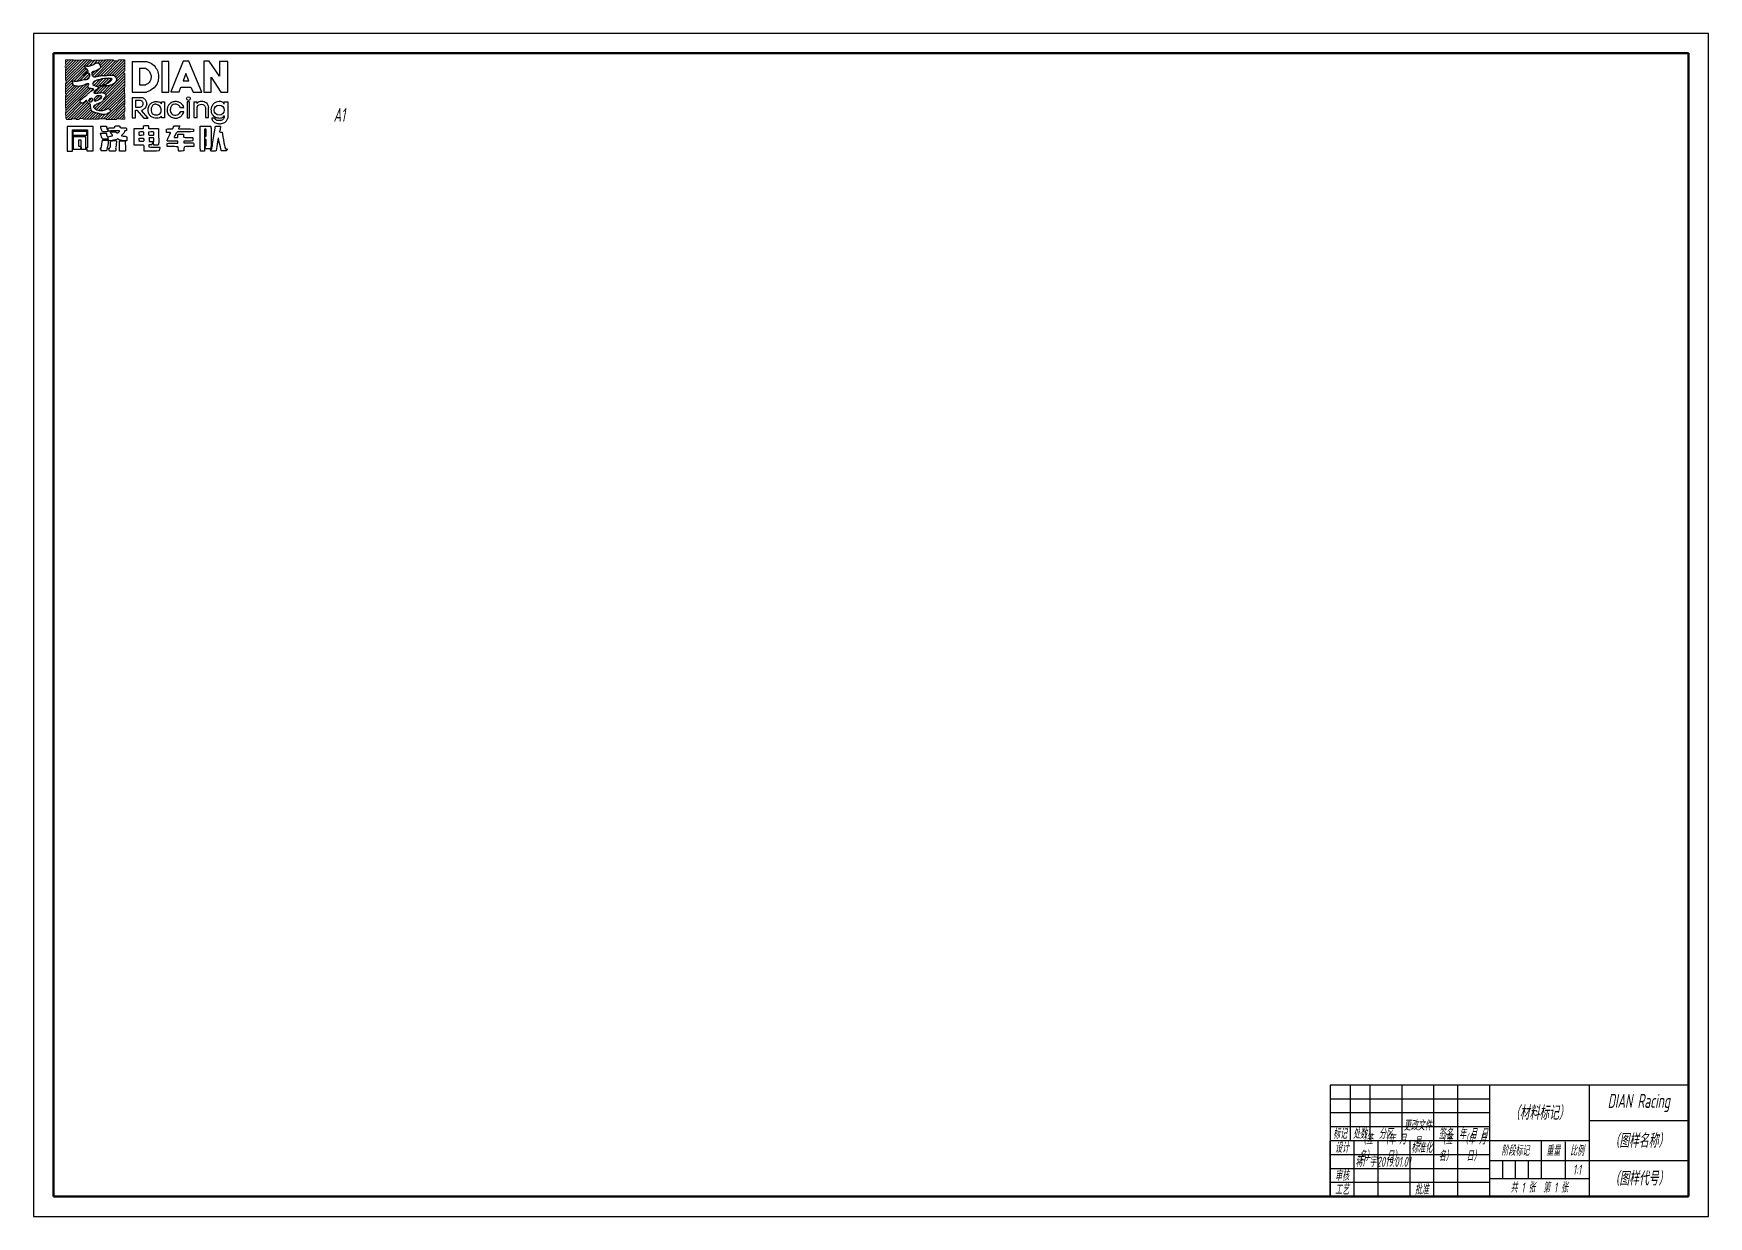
# Model space of a CAD drawing. Header units: millimetres. Extents: x -2 to 2764, y -353 to 1233.
# Drawn here: x 1923 to 2764, y 639 to 1233 of the extents above; entities that cross this region are included whole.
import ezdxf

# ---------------------------------------------------------------- set-up
doc = ezdxf.new("R2010")
doc.units = ezdxf.units.MM
doc.linetypes.add('ACAD_ISO05W100', pattern=[33, 24, -3, 0, -3, 0, -3])
doc.layers.get('0').update_dxf_attribs({"color": 250})
for name, color, linetype, lineweight in [('双点划线', 250, 'ACAD_ISO05W100', 20), ('文字', 250, 'Continuous', 25), ('细实线', 250, 'Continuous', 25), ('轮廓线（粗）', 250, 'Continuous', 50), ('轮廓线（细）', 250, 'Continuous', 25)]:
    doc.layers.add(name, color=color, linetype=linetype, lineweight=lineweight)
doc.styles.add('大字体', font='gbeitc.shx', dxfattribs={"width": 0.7, "height": 7, "bigfont": 'gbcbig.shx'})
doc.styles.add('汉字字体', font='gbeitc.shx', dxfattribs={"width": 0.7, "height": 5, "bigfont": 'gbcbig.shx'})

msp = doc.modelspace()

# ---------------------------------------------------------------- hatches: boundary and pattern name
at = {"layer": '双点划线'}
h = msp.add_hatch(dxfattribs=at)
h.set_pattern_fill('ANSI31', color=256, scale=0.3, style=0)
h.set_pattern_definition([(45, (1566.331, 379.5332), (-0.6735192, 0.6735192), [])])
h.paths.add_polyline_path([(1968.84, 1219.77), (1965.75, 1219.77), (1965.68, 1219.4), (1963.33, 1219.4), (1963.12, 1219.76), (1958.89, 1219.76), (1958.42, 1219.59), (1953.37, 1219.59), (1953.25, 1219.39), (1952.42, 1219.39), (1951.82, 1219.89), (1947.35, 1219.89), (1946.98, 1219.58), (1943.43, 1219.58), (1943.15, 1219.82), (1939.13, 1219.82), (1939.14, 1217.86), (1939.6, 1217.06), (1938.86, 1216.79), (1938.96, 1216.2), (1939.37, 1215.86), (1939.27, 1215.34), (1939.02, 1215.13), (1939.03, 1209.92), (1939.29, 1209.7), (1939.32, 1208.35), (1939.08, 1208.15), (1939.09, 1202.8), (1939.58, 1202.39), (1939.53, 1202.11), (1939.02, 1201.93), (1938.98, 1195.71), (1939.28, 1195.46), (1939.29, 1193.35), (1939.14, 1193.22), (1939.17, 1190.67), (1939.63, 1189.87), (1941.89, 1189.87), (1942.19, 1190.12), (1944.31, 1190.12), (1944.45, 1189.89), (1945.89, 1189.89), (1946.13, 1190.32), (1947.92, 1190.32), (1947.97, 1190.01), (1952.28, 1190.01), (1952.55, 1190.48), (1953.13, 1189.99), (1955.55, 1189.99), (1955.8, 1190.2), (1959.41, 1190.2), (1959.56, 1189.94), (1964.76, 1189.94), (1965.1, 1190.52), (1965.36, 1190.52), (1965.67, 1190.26), (1966.55, 1190.26), (1966.89, 1189.98), (1968.9, 1189.98), (1968.9, 1191.05), (1968.58, 1191.32), (1968.54, 1193.79), (1968.87, 1194.07), (1968.8, 1196.37), (1968.39, 1196.52), (1968.36, 1196.67), (1968.59, 1196.86), (1968.62, 1197.05), (1968.59, 1197.22), (1968.91, 1197.5), (1968.85, 1200.11), (1968.54, 1200.22), (1968.49, 1200.53), (1968.87, 1200.85), (1968.84, 1202.82), (1968.59, 1203.03), (1968.61, 1203.16), (1968.61, 1204.95), (1968.31, 1205.2), (1968.72, 1205.35), (1968.62, 1205.92), (1968.8, 1206.24), (1968.87, 1212.74), (1968.3, 1213.22), (1968.45, 1214.07), (1968.91, 1214.45)])
edge = h.paths.add_edge_path(flags=16)
edge.add_spline(control_points=[(1949.03, 1216.87), (1948.36, 1216.92), (1948.7, 1216.14), (1949.48, 1215.33), (1950.35, 1214.49), (1950.69, 1213.76), (1949.76, 1213.42), (1947.33, 1211.91), (1948, 1211.91), (1950.24, 1213.09), (1951.08, 1213.09), (1951.44, 1211.99), (1950.96, 1210.77), (1950.43, 1210.02), (1948.9, 1210.02), (1946.68, 1209.55), (1944.32, 1208.94), (1942.93, 1209.41), (1942.4, 1209.02), (1942.79, 1208.55), (1942.79, 1207.91), (1942.79, 1207.14), (1944.23, 1206.47), (1946.76, 1206.47), (1948.76, 1207.3), (1949.82, 1207.83), (1951.04, 1207.83), (1950.73, 1207.22), (1950.07, 1206.78), (1950.69, 1205.37), (1951.38, 1205.37), (1952.62, 1205.37), (1953.24, 1205.16), (1953.24, 1204.8), (1952.76, 1204.52), (1951.93, 1204.11), (1950.65, 1203.19), (1949.68, 1201.99), (1948.71, 1201.34), (1947.82, 1200.68), (1947.3, 1200.13), (1946.58, 1199.51), (1946.26, 1198.94), (1946.72, 1198.34), (1947.33, 1198.07), (1947.76, 1198.07), (1948.78, 1198.68), (1949.14, 1199.26), (1949.61, 1199.47), (1949.79, 1199.07), (1950.15, 1198.31), (1950.8, 1197.92), (1951.44, 1197.69), (1951.74, 1196.72), (1951.74, 1195.5), (1952.11, 1194.02), (1953.28, 1193.45), (1955.32, 1192.98), (1956.44, 1192.6), (1958.22, 1192.15), (1959.79, 1192.58), (1960.36, 1193), (1961.18, 1193.29), (1961.6, 1193.69), (1961.6, 1194.34), (1961.19, 1195.1), (1960.47, 1195.53), (1959.97, 1195.15), (1958.95, 1194.66), (1957.9, 1194.38), (1956.68, 1194.38), (1955.28, 1194.38), (1954.22, 1195.18), (1952.95, 1196.04), (1953.15, 1196.8), (1953.83, 1197.11), (1954.62, 1197.42), (1955.95, 1198.09), (1957.67, 1198.72), (1958.32, 1200.45), (1959.28, 1201.53), (1959.5, 1202.25), (1958.84, 1203.01), (1957.85, 1203.37), (1956.8, 1203.37), (1955.32, 1203.08), (1953.78, 1203.08), (1953.26, 1203.08), (1953.26, 1203.83), (1954.13, 1204.59), (1955.33, 1205.22), (1955.8, 1205.9), (1954.88, 1206.66), (1954.03, 1206.66), (1952.85, 1207.14), (1952.56, 1207.92), (1953.19, 1208.84), (1954.37, 1209.47), (1955.94, 1209.8), (1957.9, 1210.46), (1959.47, 1210.46), (1960.96, 1210.46), (1962.13, 1210.46), (1962.53, 1210.1), (1962.31, 1209.67), (1961.47, 1208.81), (1959.73, 1207.81), (1958.41, 1207.16), (1956.56, 1206.95), (1955.99, 1206.95), (1955.99, 1206.59), (1958.47, 1206.59), (1960.61, 1206.77), (1962.36, 1207.24), (1963.86, 1208.21), (1964.43, 1208.73), (1964.72, 1209.96), (1964.51, 1210.75), (1963.94, 1211.6), (1963.15, 1212.15), (1962.48, 1212.15), (1961.42, 1212.15), (1960.43, 1212.15), (1959.7, 1211.94), (1958.6, 1211.94), (1957.11, 1211.94), (1956.12, 1211.76), (1955.12, 1211.54), (1954, 1211.31), (1953.19, 1211.31), (1952.83, 1211.6), (1952.41, 1211.91), (1952.41, 1212.13), (1952.24, 1212.73), (1952.24, 1213.3), (1952.43, 1213.57), (1952.79, 1213.88), (1953.38, 1213.88), (1954.06, 1214.22), (1954.58, 1214.45), (1955.18, 1214.74), (1955.75, 1215.1), (1956.35, 1215.52), (1956.78, 1215.86), (1956.57, 1216.21), (1956.57, 1216.54), (1956.57, 1216.88), (1956.33, 1217.39)], knot_values=[0, 0, 0, 0, 1, 2, 3, 4, 5, 6, 7, 8, 9, 10, 11, 12, 13, 14, 15, 16, 17, 18, 19, 20, 21, 22, 23, 24, 25, 26, 27, 28, 29, 30, 31, 32, 33, 34, 35, 36, 37, 38, 39, 40, 41, 42, 43, 44, 45, 46, 47, 48, 49, 50, 51, 52, 53, 54, 55, 56, 57, 58, 59, 60, 61, 62, 63, 64, 65, 66, 67, 68, 69, 70, 71, 72, 73, 74, 75, 76, 77, 78, 79, 80, 81, 82, 83, 84, 85, 86, 87, 88, 89, 90, 91, 92, 93, 94, 95, 96, 97, 98, 99, 100, 101, 102, 103, 104, 105, 106, 107, 108, 109, 110, 111, 112, 113, 114, 115, 116, 117, 118, 119, 120, 121, 122, 123, 124, 125, 126, 127, 128, 129, 130, 131, 132, 133, 134, 135, 136, 137, 138, 139, 140, 141, 142, 143, 144, 145, 145, 145, 145], degree=3, periodic=0)
edge.add_spline(control_points=[(1956.33, 1217.39), (1955.91, 1217.94), (1955.28, 1218.41), (1954.78, 1218.41), (1954.58, 1218.17), (1954.16, 1218.17), (1953.84, 1217.89), (1953.24, 1217.46), (1952.46, 1217.2), (1951.75, 1217), (1951, 1216.67), (1950.36, 1216.67), (1949.77, 1216.67), (1949.03, 1216.87)], knot_values=[0, 0, 0, 0, 1, 2, 3, 4, 5, 6, 7, 8, 9, 10, 11, 11, 11, 11], degree=3, periodic=0)
edge = h.paths.add_edge_path(flags=0)
edge.add_spline(control_points=[(1954.49, 1201.4), (1953.76, 1200.82), (1953.4, 1199.76), (1953.76, 1198.95), (1954.25, 1198.95), (1955.37, 1199.53), (1956.71, 1200.32), (1957.15, 1200.99), (1957.15, 1201.93), (1955.8, 1201.93), (1954.78, 1201.93), (1954.49, 1201.4)], knot_values=[0, 0, 0, 0, 1, 2, 3, 4, 5, 6, 7, 8, 9, 9, 9, 9], degree=3, periodic=0)
edge = h.paths.add_edge_path(flags=0)
edge.add_spline(control_points=[(1951.82, 1200.64), (1951.02, 1200.22), (1950.73, 1199.43), (1950.93, 1198.85), (1951.26, 1198.52), (1951.75, 1198.52), (1952.22, 1198.88), (1952.67, 1199.48), (1952.67, 1200.29), (1952.42, 1200.75), (1951.82, 1200.64)], knot_values=[0, 0, 0, 0, 1, 2, 3, 4, 5, 6, 7, 8, 8, 8, 8], degree=3, periodic=0)

# ---------------------------------------------------------------- linework, layer by layer
for p, q in [((1972.57, 1219), (1972.57, 1203.65)), ((1972.57, 1219), (1979.75, 1219)), ((1976.18, 1215.6), (1976.18, 1207.33)), ((1976.18, 1215.6), (1979.21, 1215.6)), ((1987.45, 1219.06), (1987.45, 1203.61)), ((1990.99, 1219.06), (1987.45, 1219.06)), ((1990.99, 1203.61), (1990.99, 1219.06)), ((1998.17, 1219.12), (1992.02, 1203.67)), ((1999.49, 1213.01), (1998.11, 1209.34)), ((2000.97, 1219.12), (1998.17, 1219.12)), ((2000.94, 1209.34), (1999.49, 1213.01)), ((2007.48, 1203.51), (2000.97, 1219.12)), ((2008.51, 1219.13), (2008.51, 1203.52)), ((2011.19, 1219.13), (2008.51, 1219.13)), ((2016.43, 1211.59), (2011.19, 1219.13)), ((2012.23, 1203.52), (2012.23, 1211.06)), ((2012.23, 1211.06), (2017.11, 1203.52)), ((2020.52, 1218.98), (2016.43, 1218.98)), ((2016.43, 1218.98), (2016.43, 1211.59)), ((2020.52, 1203.52), (2020.52, 1218.98)), ((1972.57, 1203.65), (1979.66, 1203.65)), ((1976.18, 1207.33), (1979.18, 1207.33)), ((1987.45, 1203.61), (1990.99, 1203.61)), ((1992.02, 1203.67), (1996.11, 1203.67)), ((1996.11, 1203.67), (1997.04, 1206.02)), ((1997.04, 1206.02), (2002.04, 1206.02)), ((1998.11, 1209.34), (2000.94, 1209.34)), ((2002.04, 1206.02), (2003.13, 1203.51)), ((2003.13, 1203.51), (2007.48, 1203.51)), ((2008.51, 1203.52), (2012.23, 1203.52)), ((2017.11, 1203.52), (2020.52, 1203.52)), ((1972.47, 1200.97), (1972.47, 1190.67)), ((1972.47, 1200.97), (1977.62, 1200.97)), ((1974.15, 1199.58), (1974.15, 1196.02)), ((1974.15, 1199.58), (1976.57, 1199.58)), ((1974.15, 1196.02), (1976.57, 1196.02)), ((1974.17, 1190.67), (1974.17, 1194.5)), ((1974.17, 1194.5), (1974.86, 1194.5)), ((1974.86, 1194.5), (1978.31, 1190.51)), ((1980.6, 1190.51), (1977.25, 1194.44)), ((1987.32, 1197.69), (1987.32, 1198.78)), ((1987.32, 1198.78), (1988.84, 1198.78)), ((1988.84, 1198.78), (1988.84, 1190.62)), ((1996.8, 1195.84), (1998.48, 1195.84)), ((2000.07, 1198.68), (2000.07, 1190.76)), ((2001.32, 1198.68), (2000.07, 1198.68)), ((2001.32, 1190.76), (2001.32, 1198.68)), ((2003.5, 1198.8), (2003.5, 1190.79)), ((2003.5, 1198.8), (2004.94, 1198.8)), ((2004.94, 1198.8), (2004.94, 1197.92)), ((2005.1, 1190.79), (2005.1, 1195.84)), ((2009.34, 1195.84), (2009.34, 1190.79)), ((2010.89, 1190.79), (2010.89, 1195.84)), ((2018.75, 1197.54), (2018.75, 1198.73)), ((2018.75, 1198.73), (2020.51, 1198.73)), ((2020.51, 1198.73), (2020.51, 1190.59)), ((1939.85, 1186.34), (1939.85, 1174.03)), ((1952.94, 1186.34), (1939.85, 1186.34)), ((1952.94, 1174.07), (1952.94, 1186.34)), ((1972.47, 1190.67), (1974.17, 1190.67)), ((1978.31, 1190.51), (1980.6, 1190.51)), ((1987.32, 1190.62), (1987.32, 1191.59)), ((1988.84, 1190.62), (1987.32, 1190.62)), ((1996.92, 1193.86), (1998.56, 1193.86)), ((2000.07, 1190.76), (2001.32, 1190.76)), ((2003.5, 1190.79), (2005.1, 1190.79)), ((2009.34, 1190.79), (2010.89, 1190.79)), ((2012.59, 1190.68), (2014.32, 1190.68)), ((2018.45, 1191.43), (2018.45, 1191.63)), ((2018.45, 1191.63), (2018.74, 1191.63)), ((2018.74, 1191.63), (2018.74, 1190.81)), ((1942.52, 1174.03), (1942.52, 1184.7)), ((1942.52, 1184.7), (1950.13, 1184.7)), ((1942.82, 1183.79), (1942.82, 1182)), ((1949.83, 1183.79), (1942.82, 1183.79)), ((1942.82, 1182), (1949.83, 1182)), ((1942.99, 1181.16), (1942.99, 1175.02)), ((1949.33, 1181.14), (1942.99, 1181.16)), ((1945.53, 1179.52), (1945.53, 1176.53)), ((1947.01, 1179.52), (1945.53, 1179.52)), ((1947.01, 1176.53), (1947.01, 1179.52)), ((1949.33, 1174.98), (1949.33, 1181.14)), ((1949.83, 1182), (1949.83, 1183.79)), ((1950.13, 1184.7), (1950.13, 1175.67)), ((1973.29, 1185.1), (1973.3, 1185.1)), ((1976.1, 1180.52), (1976.1, 1180.52)), ((1981.05, 1180.55), (1981.05, 1180.63)), ((1981.05, 1180.63), (1981.05, 1180.63)), ((1939.85, 1174.03), (1942.52, 1174.03)), ((1942.99, 1175.02), (1946.53, 1175.02)), ((1945.53, 1176.53), (1947.01, 1176.53)), ((1946.53, 1175.02), (1947.01, 1176.2)), ((1947.01, 1176.2), (1947.01, 1174.98)), ((1947.01, 1174.98), (1949.33, 1174.98)), ((1950.13, 1175.67), (1949.47, 1175.67)), ((1949.47, 1175.67), (1949.47, 1175.11)), ((1949.47, 1175.11), (1949.78, 1175.11)), ((1949.78, 1175.11), (1949.78, 1174.07)), ((1949.78, 1174.07), (1952.94, 1174.07)), ((2754, 667.04), (2754, 649.04))]:
    msp.add_line(p, q)
for centre, radius in [((2000.75, 1200.37), 0.928), ((2016.24, 1194.59), 2.53)]:
    msp.add_circle(centre, radius)
for points in [[(1956.33, 1217.39), (1956.57, 1216.88), (1956.57, 1216.54), (1956.57, 1216.21), (1956.78, 1215.86), (1956.35, 1215.52), (1955.75, 1215.1), (1955.18, 1214.74), (1954.58, 1214.45), (1954.06, 1214.22), (1953.38, 1213.88), (1952.79, 1213.88), (1952.43, 1213.57), (1952.24, 1213.3), (1952.24, 1212.73), (1952.41, 1212.13), (1952.41, 1211.91), (1952.83, 1211.6), (1953.19, 1211.31), (1954, 1211.31), (1955.12, 1211.54), (1956.12, 1211.76), (1957.11, 1211.94), (1958.6, 1211.94), (1959.7, 1211.94), (1960.43, 1212.15), (1961.42, 1212.15), (1962.48, 1212.15), (1963.15, 1212.15), (1963.94, 1211.6), (1964.51, 1210.75), (1964.72, 1209.96), (1964.43, 1208.73), (1963.86, 1208.21), (1962.36, 1207.24), (1960.61, 1206.77), (1958.47, 1206.59), (1955.99, 1206.59), (1955.99, 1206.95), (1956.56, 1206.95), (1958.41, 1207.16), (1959.73, 1207.81), (1961.47, 1208.81), (1962.31, 1209.67), (1962.53, 1210.1), (1962.13, 1210.46), (1960.96, 1210.46), (1959.47, 1210.46), (1957.9, 1210.46), (1955.94, 1209.8), (1954.37, 1209.47), (1953.19, 1208.84), (1952.56, 1207.92), (1952.85, 1207.14), (1954.03, 1206.66), (1954.88, 1206.66), (1955.8, 1205.9), (1955.33, 1205.22), (1954.13, 1204.59), (1953.26, 1203.83), (1953.26, 1203.08), (1953.78, 1203.08), (1955.32, 1203.08), (1956.8, 1203.37), (1957.85, 1203.37), (1958.84, 1203.01), (1959.5, 1202.25), (1959.28, 1201.53), (1958.32, 1200.45), (1957.67, 1198.72), (1955.95, 1198.09), (1954.62, 1197.42), (1953.83, 1197.11), (1953.15, 1196.8), (1952.95, 1196.04), (1954.22, 1195.18), (1955.28, 1194.38), (1956.68, 1194.38), (1957.9, 1194.38), (1958.95, 1194.66), (1959.97, 1195.15), (1960.47, 1195.53), (1961.19, 1195.1), (1961.6, 1194.34), (1961.6, 1193.69), (1961.18, 1193.29), (1960.36, 1193), (1959.79, 1192.58), (1958.22, 1192.15), (1956.44, 1192.6), (1955.32, 1192.98), (1953.28, 1193.45), (1952.11, 1194.02), (1951.74, 1195.5), (1951.74, 1196.72), (1951.44, 1197.69), (1950.8, 1197.92), (1950.15, 1198.31), (1949.79, 1199.07), (1949.61, 1199.47), (1949.14, 1199.26), (1948.78, 1198.68), (1947.76, 1198.07), (1947.33, 1198.07), (1946.72, 1198.34), (1946.26, 1198.94), (1946.58, 1199.51), (1947.3, 1200.13), (1947.82, 1200.68), (1948.71, 1201.34), (1949.68, 1201.99), (1950.65, 1203.19), (1951.93, 1204.11), (1952.76, 1204.52), (1953.24, 1204.8), (1953.24, 1205.16), (1952.62, 1205.37), (1951.38, 1205.37), (1950.69, 1205.37), (1950.07, 1206.78), (1950.73, 1207.22), (1951.04, 1207.83), (1949.82, 1207.83), (1948.76, 1207.3), (1946.76, 1206.47), (1944.23, 1206.47), (1942.79, 1207.14), (1942.79, 1207.91), (1942.79, 1208.55), (1942.4, 1209.02), (1942.93, 1209.41), (1944.32, 1208.94), (1946.68, 1209.55), (1948.9, 1210.02), (1950.43, 1210.02), (1950.96, 1210.77), (1951.44, 1211.99), (1951.08, 1213.09), (1950.24, 1213.09), (1948, 1211.91), (1947.33, 1211.91), (1949.76, 1213.42), (1950.69, 1213.76), (1950.35, 1214.49), (1949.48, 1215.33), (1948.7, 1216.14), (1948.36, 1216.92), (1949.03, 1216.87)], [(1949.03, 1216.87), (1949.77, 1216.67), (1950.36, 1216.67), (1951, 1216.67), (1951.75, 1217), (1952.46, 1217.2), (1953.24, 1217.46), (1953.84, 1217.89), (1954.16, 1218.17), (1954.58, 1218.17), (1954.78, 1218.41), (1955.28, 1218.41), (1955.91, 1217.94), (1956.33, 1217.39)], [(1979.21, 1215.6), (1980.79, 1214.77), (1981.54, 1213.44), (1982.09, 1211.82), (1982.09, 1210.38), (1981.42, 1208.83), (1980.62, 1207.98), (1979.81, 1207.42), (1979.18, 1207.33)], [(1979.75, 1219), (1981.96, 1218.45), (1983.62, 1216.89), (1985.41, 1214.57), (1985.92, 1211.42), (1985.51, 1208.3), (1983.87, 1205.84), (1981.35, 1204.1), (1979.66, 1203.65)], [(1951.82, 1200.64), (1951.02, 1200.22), (1950.73, 1199.43), (1950.93, 1198.85), (1951.26, 1198.52), (1951.75, 1198.52), (1952.22, 1198.88), (1952.67, 1199.48), (1952.67, 1200.29), (1952.42, 1200.75), (1951.82, 1200.64)], [(1954.49, 1201.4), (1953.76, 1200.82), (1953.4, 1199.76), (1953.76, 1198.95), (1954.25, 1198.95), (1955.37, 1199.53), (1956.71, 1200.32), (1957.15, 1200.99), (1957.15, 1201.93), (1955.8, 1201.93), (1954.78, 1201.93), (1954.49, 1201.4)], [(1976.57, 1199.58), (1977.32, 1199.33), (1977.82, 1198.7), (1978.05, 1197.96), (1977.83, 1196.78), (1977.27, 1196.24), (1976.57, 1196.02)], [(1987.32, 1191.59), (1986.57, 1190.75), (1985.12, 1190.37), (1982.85, 1190.75), (1981.59, 1191.61), (1980.84, 1192.72), (1980.43, 1194.24), (1980.71, 1196.55), (1981.69, 1197.94), (1983.47, 1198.9), (1985.48, 1198.9), (1986.64, 1198.47), (1987.32, 1197.69)], [(1984.39, 1197.55), (1986.44, 1197), (1987.19, 1195.42), (1987.19, 1193.88), (1986.7, 1192.78), (1985.48, 1192.1), (1983.58, 1192.1), (1982.49, 1192.89), (1982.01, 1194.07), (1982.01, 1195.67), (1982.61, 1196.91), (1983.83, 1197.6), (1984.39, 1197.55)], [(2004.94, 1197.92), (2005.61, 1198.75), (2006.95, 1199.08), (2007.9, 1199.08), (2009.34, 1198.59), (2010.24, 1197.8), (2010.7, 1196.9), (2010.89, 1195.84)], [(2005.1, 1195.84), (2005.3, 1196.81), (2006.07, 1197.32), (2007.31, 1197.67), (2008.71, 1197.2), (2009.28, 1196.5), (2009.34, 1195.84)], [(2018.75, 1197.54), (2018.4, 1198.32), (2017.6, 1198.77), (2016.13, 1199.01), (2014.62, 1198.62), (2013.36, 1197.89), (2012.3, 1196.11), (2012.05, 1194.91), (2012.2, 1193.57), (2012.54, 1192.4), (2013.38, 1191.5), (2014.55, 1190.92), (2016.3, 1190.51), (2017.56, 1190.7), (2018.45, 1191.05), (2018.45, 1191.43)], [(1956.73, 1186.41), (1956.81, 1185.85), (1957.06, 1185.18), (1957.37, 1184.33), (1957.65, 1183.6), (1957.75, 1183.6), (1958.74, 1183.6), (1959.9, 1183.6), (1960.03, 1183.79), (1960.03, 1183.93), (1960.27, 1183.93), (1960.4, 1183.93), (1960.4, 1184.85), (1960.4, 1184.92), (1959.95, 1184.92), (1959.81, 1185.18), (1959.81, 1185.54), (1959.69, 1185.77), (1959.69, 1186.63), (1959.63, 1186.59), (1959.02, 1186.59), (1956.66, 1186.59), (1956.73, 1186.41)], [(1960.66, 1185.63), (1960.48, 1185.26), (1960.48, 1184.65), (1960.48, 1184.12), (1960.83, 1183.91), (1961.85, 1184.16), (1962.94, 1184.16), (1964.42, 1184.16), (1965.56, 1184.16), (1966.06, 1184.16), (1966.29, 1184.16), (1966.2, 1183.87), (1965.95, 1183.58), (1965.67, 1183.38), (1965.44, 1183.32), (1965.09, 1183.14), (1964.71, 1183.24), (1964.41, 1183.42), (1964.31, 1183.71), (1964.23, 1183.71), (1963.63, 1183.71), (1962.74, 1183.71), (1961.91, 1183.71), (1961.68, 1183.71), (1961.57, 1183.5), (1961.92, 1183), (1962.19, 1182.59), (1962.48, 1182.41), (1962.68, 1182.03), (1962.8, 1181.82), (1962.44, 1181.56), (1961.4, 1181.42), (1960.54, 1181.23), (1960.54, 1180.83), (1960.43, 1180.43), (1960.54, 1179.92), (1960.62, 1179.33), (1961.35, 1179.18), (1962.14, 1179.18), (1962.98, 1179.42), (1964.19, 1179.7), (1965.03, 1180.08), (1965.3, 1180.29), (1965.7, 1179.85), (1966.59, 1179.4), (1968.32, 1179.19), (1969.61, 1179.19), (1969.88, 1179.19), (1969.88, 1179.73), (1969.88, 1180.38), (1969.88, 1180.92), (1969.88, 1181.26), (1968.97, 1181.43), (1967.92, 1181.58), (1967.18, 1181.58), (1967.09, 1181.84), (1967.47, 1182.03), (1968.03, 1182.63), (1968.57, 1183.35), (1968.74, 1183.95), (1968.74, 1184.22), (1969.1, 1184.22), (1969.66, 1184.22), (1969.66, 1184.48), (1969.66, 1184.9), (1969.66, 1185.76), (1969.29, 1185.76), (1968.33, 1185.76), (1966.73, 1185.76), (1966.41, 1185.76), (1966.41, 1186.22), (1966.41, 1186.6), (1966.15, 1186.6), (1965.18, 1186.6), (1964.35, 1186.6), (1963.77, 1186.6), (1963.77, 1186.36), (1963.77, 1185.8), (1963.25, 1185.63), (1962.07, 1185.63), (1960.66, 1185.63)], [(1996.49, 1186.75), (1993.63, 1186.75), (1993.52, 1186.64), (1993.48, 1186.53), (1992.93, 1185.16), (1992.84, 1185.16), (1989.9, 1185.16), (1989.74, 1185.02), (1989.74, 1184.79), (1989.74, 1183.41), (1989.91, 1183.28), (1990.13, 1183.28), (1991.86, 1183.28), (1991.86, 1183.22), (1991.77, 1183.06), (1990.1, 1179.64), (1990.1, 1179.15), (1990.33, 1178.95), (1991.16, 1178.95), (1991.61, 1178.95), (1995.32, 1178.95), (1995.53, 1178.95), (1995.53, 1178.72), (1995.53, 1178.05), (1995.39, 1177.93), (1994.98, 1177.93), (1989.95, 1177.93), (1990.05, 1177.79), (1990.05, 1177.57), (1990.05, 1176.36), (1990.05, 1176.23), (1990.34, 1176.23), (1995.4, 1176.23), (1995.66, 1176.12), (1995.72, 1176.03), (1995.72, 1174.02), (1995.85, 1174.02), (1996.24, 1174.02), (1998.53, 1174.02), (1998.53, 1174.19), (1998.53, 1174.54), (1998.53, 1176.23), (1998.76, 1176.23), (2003.31, 1176.23), (2003.44, 1176.37), (2003.44, 1176.5), (2003.44, 1177.91), (2003.33, 1178.08), (2003.16, 1178.08), (1998.42, 1178.08), (1998.42, 1178.14), (1998.42, 1178.23), (1998.42, 1178.96), (1998.53, 1178.96), (1998.7, 1178.96), (2002.86, 1178.96), (2002.86, 1179.2), (2003.04, 1179.47), (2003.04, 1180.72), (2002.81, 1180.85), (2002.46, 1180.85), (1998.58, 1180.85), (1998.38, 1180.99), (1998.38, 1181.16), (1998.38, 1182.55), (1998.24, 1182.55), (1995.6, 1182.55), (1995.44, 1182.42), (1995.44, 1182.2), (1995.44, 1180.78), (1995.33, 1180.78), (1995.05, 1180.78), (1993.61, 1180.78), (1993.61, 1180.92), (1993.61, 1181.16), (1994.91, 1183.49), (1995.23, 1183.69), (1995.8, 1183.69), (2003.3, 1183.69), (2003.3, 1183.85), (2003.3, 1184.14), (2003.3, 1185.1), (2003.07, 1185.1), (1995.72, 1185.1), (1995.72, 1185.21), (1995.96, 1185.52), (1996.49, 1186.75)], [(2006.72, 1186.48), (2006.72, 1173.95), (2006.86, 1173.95), (2006.96, 1173.95), (2008.74, 1173.95), (2008.89, 1174.09), (2008.89, 1174.19), (2008.89, 1185.16), (2008.95, 1185.02), (2009, 1185.02), (2009.76, 1185.02), (2009.76, 1184.99), (2009.76, 1184.88), (2009.76, 1181.59), (2009.76, 1181.52), (2009.54, 1181.52), (2009.09, 1181.52), (2009.09, 1181.29), (2009.09, 1181.13), (2009.09, 1180), (2009.09, 1179.77), (2009.3, 1179.77), (2009.71, 1179.77), (2009.71, 1179.35), (2009.71, 1176.72), (2009.56, 1176.72), (2009.56, 1176.68), (2009.16, 1176.68), (2009.16, 1176.53), (2008.99, 1176.25), (2009.16, 1175.96), (2009.22, 1175.84), (2009.38, 1175.84), (2009.38, 1175.75), (2009.38, 1175.19), (2009.45, 1175.09), (2009.54, 1175.09), (2011.88, 1175.09), (2012.12, 1175.33), (2012.12, 1175.82), (2012.12, 1185.83), (2012.12, 1186.33), (2011.91, 1186.5), (2011.7, 1186.5), (2006.72, 1186.48)], [(2016.81, 1186.5), (2014.42, 1186.5), (2014.31, 1186.45), (2014.31, 1186.4), (2012.52, 1174.95), (2012.36, 1174.95), (2012.1, 1174.95), (2011.81, 1174.95), (2011.81, 1174.62), (2011.81, 1174.47), (2012.14, 1173.98), (2012.3, 1173.98), (2014.57, 1173.98), (2014.72, 1174.15), (2014.72, 1174.35), (2015.64, 1180.52), (2015.73, 1180.73), (2015.84, 1180.52), (2017.26, 1174.1), (2017.39, 1174.1), (2017.64, 1174.1), (2019.83, 1174.1), (2019.83, 1174.22), (2020.06, 1174.44), (2020.28, 1174.96), (2020.2, 1175.07), (2020.07, 1175.07), (2019.25, 1175.07), (2019.11, 1175.7), (2017.56, 1183.65), (2017.94, 1183.55), (2016.84, 1183.55), (2015.96, 1183.66), (2016.74, 1183.99), (2016.81, 1186.5)], [(2012.59, 1190.68), (2012.46, 1190.28), (2012.69, 1189.65), (2013.17, 1189), (2013.88, 1188.39), (2014.84, 1187.99), (2016.11, 1187.77), (2016.7, 1187.64), (2018.18, 1187.97), (2019.04, 1188.28), (2019.91, 1189.16), (2020.45, 1189.95), (2020.51, 1190.59)], [(2018.74, 1190.81), (2018.61, 1190.35), (2017.81, 1189.51), (2016.76, 1189.27), (2015.28, 1189.27), (2014.88, 1189.53), (2014.4, 1189.81), (2014.19, 1190.14), (2014.32, 1190.68)], [(1956.71, 1182.84), (1957.08, 1181.34), (1957.61, 1179.95), (1958, 1179.95), (1958.68, 1179.95), (1959.88, 1179.95), (1960.12, 1180.08), (1960.22, 1180.22), (1960.35, 1180.55), (1960.35, 1180.95), (1960.35, 1181.27), (1960.27, 1181.24), (1960.08, 1181.24), (1959.98, 1181.3), (1959.88, 1181.63), (1959.72, 1181.9), (1959.6, 1182.41), (1959.6, 1183.01), (1959.51, 1183.01), (1959.28, 1183.01), (1956.69, 1183.01), (1956.66, 1182.96), (1956.71, 1182.84)], [(1957.66, 1179.25), (1957.42, 1178.63), (1957.31, 1177.76), (1957.17, 1176.49), (1957.17, 1175.98), (1957.06, 1175.69), (1956.77, 1175.69), (1956.66, 1175.51), (1956.66, 1175.02), (1956.66, 1174.78), (1956.83, 1174.78), (1956.97, 1174.69), (1957.03, 1174.34), (1957.03, 1174.11), (1957.25, 1174.11), (1958.24, 1174.11), (1959.74, 1174.11), (1959.74, 1174.4), (1959.85, 1175), (1960.01, 1175.57), (1960.3, 1176.81), (1960.53, 1178.82), (1960.53, 1179.46), (1960.19, 1179.46), (1957.73, 1179.46), (1957.64, 1179.43), (1957.66, 1179.25)], [(1961.88, 1179.04), (1961.72, 1178.54), (1961.61, 1177.7), (1961.61, 1176.39), (1961.44, 1175.65), (1961.37, 1175.45), (1961.05, 1175.45), (1960.7, 1175.45), (1960.83, 1174.91), (1961, 1174.24), (1961.3, 1173.93), (1961.68, 1173.93), (1963.91, 1173.93), (1964.21, 1174.14), (1964.37, 1174.58), (1964.19, 1175.66), (1964.31, 1176.31), (1964.53, 1177.07), (1964.65, 1178.69), (1964.65, 1179.31), (1964.18, 1179.31), (1963.06, 1179.31), (1961.88, 1179.04)], [(1966.14, 1179.09), (1966.14, 1174.03), (1966.25, 1174.03), (1966.36, 1174.03), (1968.91, 1174.03), (1969.19, 1174.03), (1969.19, 1174.21), (1969.07, 1178.93), (1968.98, 1179.1), (1968.9, 1179.1), (1966.14, 1179.09)], [(1976.04, 1183.75), (1976.04, 1181.9), (1976.14, 1181.9), (1976.28, 1181.9), (1978.2, 1181.9), (1978.2, 1182), (1978.2, 1182.2), (1978.2, 1183.79), (1978.05, 1183.79), (1977.85, 1183.79), (1976.25, 1183.79), (1976.04, 1183.75)], [(1980.86, 1183.75), (1980.86, 1181.84), (1981.1, 1181.84), (1981.25, 1181.84), (1983.11, 1181.84), (1983.26, 1181.84), (1983.26, 1182.29), (1983.26, 1183.83), (1983.07, 1183.83), (1982.75, 1183.83), (1980.86, 1183.75)]]:
    msp.add_open_spline(points, degree=3)
msp.add_spline([(1977.62, 1200.97), (1979.09, 1199.83), (1979.67, 1198.46), (1979.86, 1197.6), (1979.07, 1195.7), (1978.09, 1194.81), (1977.25, 1194.44)], degree=3)
for points, knots in [([(1998.48, 1195.84), (1998.2, 1196.82), (1997.32, 1197.88), (1996.09, 1198.68), (1994.46, 1198.96), (1992.63, 1198.66), (1990.86, 1197.35), (1990.28, 1196.09), (1989.99, 1194.28), (1990.49, 1192.3), (1992.19, 1190.98), (1994.2, 1190.45), (1994.59, 1190.45), (1996.42, 1190.93), (1997.5, 1191.74), (1998.31, 1193.07), (1998.56, 1193.86)], [0.030338, 0.030338, 0.030338, 0.030338, 1, 2, 3, 4, 5, 6, 7, 8, 9, 10, 11, 12, 13, 13.921952, 13.921952, 13.921952, 13.921952]), ([(1996.8, 1195.84), (1996.51, 1196.66), (1995.4, 1197.47), (1993.89, 1197.64), (1992.49, 1197.16), (1991.65, 1195.77), (1991.65, 1193.73), (1992.18, 1192.94), (1993.13, 1192.14), (1994.41, 1191.88), (1995.75, 1192.32), (1996.44, 1193.02), (1996.92, 1193.86)], [0.077737, 0.077737, 0.077737, 0.077737, 1, 2, 3, 4, 5, 6, 7, 8, 9, 10, 10, 10, 10]), ([(1973.29, 1185.1), (1973.29, 1177.15), (1973.43, 1177.15), (1973.64, 1177.15), (1978.15, 1177.15), (1978.31, 1177.04), (1978.31, 1176.95), (1978.31, 1174.28), (1978.39, 1174.16), (1978.56, 1174.16), (1985.93, 1174.16), (1986.1, 1174.29), (1986.26, 1174.49), (1986.61, 1175.73), (1986.47, 1175.85), (1986.25, 1175.85), (1981.02, 1175.85), (1981.02, 1175.95), (1981.02, 1176.08), (1981.02, 1177.36), (1981.16, 1177.36), (1981.32, 1177.36), (1982.57, 1177.36), (1982.71, 1177.48), (1982.92, 1178.4), (1982.99, 1178.4), (1983.16, 1178.4), (1983.16, 1178.33), (1983.16, 1177.18), (1983.22, 1177.18), (1983.3, 1177.18), (1985.74, 1177.18), (1986.01, 1177.32), (1986.01, 1177.45), (1986.01, 1185.16), (1985.81, 1185.16), (1985.51, 1185.16), (1981.05, 1185.16), (1980.93, 1185.16), (1980.93, 1185.37), (1980.93, 1186.42), (1980.77, 1186.62), (1980.66, 1186.62), (1978.29, 1186.62), (1978.17, 1186.49), (1978.08, 1186.49), (1978.08, 1185.1), (1977.94, 1185.1), (1977.68, 1185.1), (1973.3, 1185.1)], [0.004505, 0.004505, 0.004505, 0.004505, 1, 2, 3, 4, 5, 6, 7, 8, 9, 10, 11, 12, 13, 14, 15, 16, 17, 18, 19, 20, 21, 22, 23, 24, 25, 26, 27, 28, 29, 30, 31, 32, 33, 34, 35, 36, 37, 38, 39, 40, 41, 42, 43, 44, 45, 46, 46.964784, 46.964784, 46.964784, 46.964784]), ([(1976.1, 1180.52), (1976.11, 1178.75), (1976.27, 1178.75), (1976.54, 1178.75), (1978.33, 1178.75), (1978.33, 1179), (1978.33, 1180.52), (1978.16, 1180.52), (1977.87, 1180.52), (1976.1, 1180.52)], [0.030531, 0.030531, 0.030531, 0.030531, 1, 2, 3, 4, 5, 6, 6.958073, 6.958073, 6.958073, 6.958073]), ([(1981.05, 1180.55), (1981.05, 1178.85), (1981.13, 1178.76), (1981.25, 1178.76), (1983.24, 1178.76), (1983.45, 1178.85), (1983.45, 1178.99), (1983.45, 1180.63), (1983.22, 1180.63), (1982.98, 1180.63), (1981.05, 1180.63)], [0, 0, 0, 0, 1, 2, 3, 4, 5, 6, 7, 7.958428, 7.958428, 7.958428, 7.958428])]:
    msp.add_open_spline(points, degree=3, knots=knots)
for p, q in [((1939.1, 1219.82), (1943.15, 1219.82)), ((1939.14, 1217.86), (1939.13, 1219.84)), ((1943.15, 1219.82), (1943.43, 1219.58)), ((1943.43, 1219.58), (1946.98, 1219.58)), ((1946.98, 1219.58), (1947.35, 1219.89)), ((1947.35, 1219.89), (1951.82, 1219.89)), ((1951.82, 1219.89), (1952.42, 1219.39)), ((1953.25, 1219.39), (1953.37, 1219.59)), ((1953.37, 1219.59), (1958.42, 1219.59)), ((1958.42, 1219.59), (1958.89, 1219.76)), ((1958.89, 1219.76), (1963.12, 1219.76)), ((1963.12, 1219.76), (1963.33, 1219.4)), ((1965.68, 1219.4), (1965.75, 1219.77)), ((1965.75, 1219.77), (1968.84, 1219.77)), ((1968.84, 1219.77), (1968.91, 1214.45)), ((1938.86, 1216.79), (1939.6, 1217.06)), ((1938.96, 1216.2), (1938.86, 1216.79)), ((1939.37, 1215.86), (1938.96, 1216.2)), ((1939.02, 1215.13), (1939.27, 1215.34)), ((1939.03, 1209.92), (1939.02, 1215.13)), ((1939.6, 1217.06), (1939.14, 1217.86)), ((1939.27, 1215.34), (1939.37, 1215.86)), ((1952.42, 1219.39), (1953.25, 1219.39)), ((1963.33, 1219.4), (1965.68, 1219.4)), ((1968.45, 1214.07), (1968.3, 1213.22)), ((1968.3, 1213.22), (1968.87, 1212.74)), ((1968.91, 1214.45), (1968.45, 1214.07)), ((1968.87, 1212.74), (1968.8, 1206.24)), ((1939.29, 1209.7), (1939.03, 1209.92)), ((1939.08, 1208.15), (1939.32, 1208.35)), ((1939.09, 1202.8), (1939.08, 1208.15)), ((1939.58, 1202.39), (1939.09, 1202.8)), ((1939.32, 1208.35), (1939.29, 1209.7)), ((1968.72, 1205.35), (1968.31, 1205.2)), ((1968.31, 1205.2), (1968.61, 1204.95)), ((1968.61, 1203.16), (1968.59, 1203.03)), ((1968.59, 1203.03), (1968.84, 1202.82)), ((1968.61, 1204.95), (1968.61, 1203.16)), ((1968.8, 1206.24), (1968.62, 1205.92)), ((1968.62, 1205.92), (1968.72, 1205.35)), ((1968.84, 1202.82), (1968.87, 1200.85)), ((1938.98, 1195.71), (1939.02, 1201.93)), ((1939.28, 1195.46), (1938.98, 1195.71)), ((1939.02, 1201.93), (1939.53, 1202.11)), ((1939.29, 1193.35), (1939.28, 1195.46)), ((1939.53, 1202.11), (1939.58, 1202.39)), ((1968.59, 1196.86), (1968.36, 1196.67)), ((1968.36, 1196.67), (1968.39, 1196.52)), ((1968.39, 1196.52), (1968.8, 1196.37)), ((1968.87, 1200.85), (1968.49, 1200.53)), ((1968.49, 1200.53), (1968.54, 1200.22)), ((1968.54, 1200.22), (1968.85, 1200.11)), ((1968.91, 1197.5), (1968.59, 1197.22)), ((1968.59, 1197.22), (1968.62, 1197.05)), ((1968.62, 1197.05), (1968.59, 1196.86)), ((1968.8, 1196.37), (1968.87, 1194.07)), ((1968.85, 1200.11), (1968.91, 1197.5)), ((1939.14, 1193.22), (1939.29, 1193.35)), ((1939.17, 1190.67), (1939.14, 1193.22)), ((1939.63, 1189.87), (1939.17, 1190.67)), ((1941.89, 1189.87), (1939.63, 1189.87)), ((1942.19, 1190.12), (1941.89, 1189.87)), ((1944.31, 1190.12), (1942.19, 1190.12)), ((1944.45, 1189.89), (1944.31, 1190.12)), ((1945.89, 1189.89), (1944.45, 1189.89)), ((1946.13, 1190.32), (1945.89, 1189.89)), ((1947.92, 1190.32), (1946.13, 1190.32)), ((1947.97, 1190.01), (1947.92, 1190.32)), ((1952.28, 1190.01), (1947.97, 1190.01)), ((1952.55, 1190.48), (1952.28, 1190.01)), ((1953.13, 1189.99), (1952.55, 1190.48)), ((1955.55, 1189.99), (1953.13, 1189.99)), ((1955.8, 1190.2), (1955.55, 1189.99)), ((1959.41, 1190.2), (1955.8, 1190.2)), ((1959.56, 1189.94), (1959.41, 1190.2)), ((1964.76, 1189.94), (1959.56, 1189.94)), ((1965.1, 1190.52), (1964.76, 1189.94)), ((1965.36, 1190.52), (1965.1, 1190.52)), ((1965.67, 1190.26), (1965.36, 1190.52)), ((1966.55, 1190.26), (1965.67, 1190.26)), ((1966.89, 1189.98), (1966.55, 1190.26)), ((1968.9, 1189.98), (1966.89, 1189.98)), ((1968.87, 1194.07), (1968.54, 1193.79)), ((1968.54, 1193.79), (1968.58, 1191.32)), ((1968.58, 1191.32), (1968.9, 1191.05)), ((1968.9, 1191.05), (1968.9, 1189.98))]:
    msp.add_line(p, q, dxfattribs=at)
at = {"layer": '轮廓线（粗）'}
for p, q in [((1933, 1223.09), (1933, 649.04)), ((2754, 1223.09), (1933, 1223.09)), ((2754, 649.04), (2754, 1223.09)), ((1933, 649.04), (2754, 649.04))]:
    msp.add_line(p, q, dxfattribs=at)
at = {"layer": '轮廓线（细）'}
for p, q in [((2764, 1233.04), (1923, 1233.04)), ((1923, 1233.04), (1923, 639.04)), ((2764, 639.04), (2764, 1233.04)), ((2574, 705.04), (2573.92, 649.04)), ((2754, 705.04), (2574, 705.04)), ((2574, 705.04), (2574, 649.04)), ((2654, 698.04), (2574, 698.04)), ((2584, 705.04), (2584, 677.04)), ((2594, 705.04), (2594, 677.04)), ((2610, 705.04), (2610, 677.04)), ((2626, 705.04), (2626, 649.04)), ((2638, 705.04), (2638, 649.04)), ((2654, 705.04), (2654, 649.04)), ((2704, 705.04), (2704, 649.04)), ((2654, 691.04), (2574, 691.04)), ((2654, 684.04), (2574, 684.04)), ((2754, 687.04), (2704, 687.04)), ((2704, 677.04), (2574, 677.04)), ((2586, 677.04), (2586, 649.04)), ((2598, 677.04), (2598, 649.04)), ((2614, 677.04), (2614, 649.04)), ((2680, 677.04), (2680, 658.04)), ((2692, 676.54), (2692, 657.54)), ((2654, 670.04), (2574, 670.04)), ((2704, 667.04), (2654, 667.04)), ((2660.5, 667.04), (2660.5, 658.04)), ((2667, 667.04), (2667, 658.04)), ((2673.5, 667.04), (2673.5, 658.04)), ((2754, 667.04), (2704, 667.04)), ((2654, 663.04), (2574, 663.04)), ((2654, 656.04), (2574, 656.04)), ((2704, 658.04), (2654, 658.04)), ((1923, 639.04), (2764, 639.04))]:
    msp.add_line(p, q, dxfattribs=at)

# ---------------------------------------------------------------- texts
at = {"layer": '文字', "attachment_point": 5}
for s, insert, char_height, width, style in [('DIAN Racing', (2729, 696.04), 7, 50, '大字体'), ('（材料标记）', (2679, 691.04), 7, 50, '大字体'), ('标记', (2578.98, 680.54), 5, 10.0373, '汉字字体'), ('处数', (2589, 680.54), 5, 10, '汉字字体'), ('分区', (2602, 680.54), 5, 16, '汉字字体'), ('更改文件号', (2618, 680.54), 5, 16, '汉字字体'), ('签名', (2632, 680.54), 5, 12, '汉字字体'), ('年 月 日 ', (2646, 680.54), 5, 16, '汉字字体'), ('（图样名称）', (2729, 677.04), 7, 50, '大字体'), ('设计', (2580, 673.54), 5, 12, '汉字字体'), ('（签名）', (2592, 673.54), 5, 12, '汉字字体'), ('（年 月 日）', (2606, 673.54), 5, 16, '汉字字体'), ('标准化', (2620, 673.54), 5, 12, '汉字字体'), ('（签名）', (2632, 673.54), 5, 12, '汉字字体'), ('（年 月 日）', (2646, 673.54), 5, 16, '汉字字体'), ('阶段标记', (2667, 672.04), 5, 26, '汉字字体'), ('重量', (2686, 672.04), 5, 12, '汉字字体'), ('比例', (2698, 672.04), 5, 12, '汉字字体'), ('1:1', (2698, 662.54), 5, 12, '汉字字体'), ('审核', (2580, 659.54), 5, 12, '汉字字体'), ('共 1 张  第 1 张 ', (2679, 653.54), 5, 50, '汉字字体'), ('（图样代号）', (2729, 658.04), 7, 50, '大字体'), ('工艺', (2579.96, 652.54), 5, 12.0747, '汉字字体'), ('批准', (2620, 652.54), 5, 12, '汉字字体')]:
    msp.add_mtext(s, dxfattribs=dict(at, insert=insert, char_height=char_height, width=width, style=style))
at = {"layer": '细实线', "char_height": 5, "attachment_point": 5, "style": '汉字字体'}
for s, width, insert in [('蒋广宇', 12, (2592, 666.54)), ('2019.01.01', 16, (2606, 666.54))]:
    msp.add_mtext_dynamic_manual_height_columns(s, width=width, gutter_width=35, heights=[0], dxfattribs=dict(at, insert=insert))
at = {"layer": '轮廓线（细）', "insert": (2073.66, 1195.69), "char_height": 7, "width": 175.5812, "attachment_point": 1, "style": '大字体'}
msp.add_mtext('A1', dxfattribs=at)

doc.saveas('drawing.dxf')
